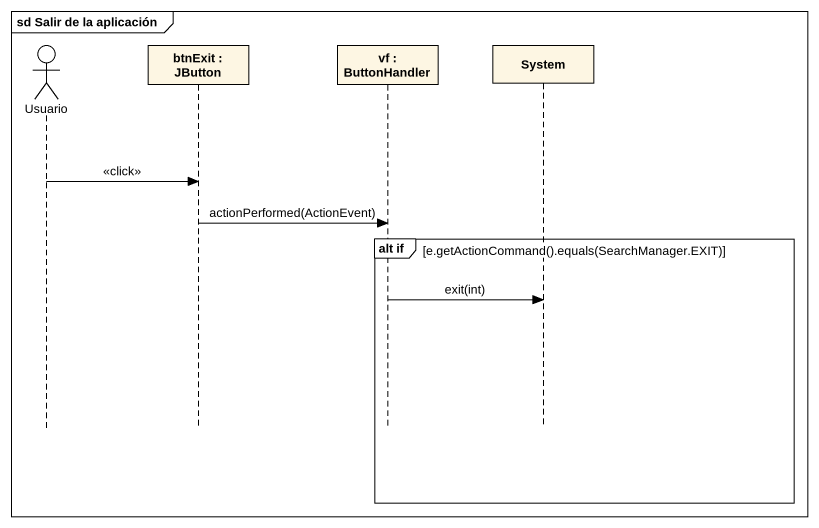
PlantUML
@startuml
mainframe sd Salir de la aplicación
hide footbox
actor Usuario
participant "btnExit : JButton" as btnExit
participant "vf : ButtonHandler" as vf
participant System

Usuario -> btnExit : <<click>>
btnExit -> vf : actionPerformed(ActionEvent)
group alt if [e.getActionCommand().equals(SearchManager.EXIT)]
  vf -> System : exit(int)
end
@enduml
